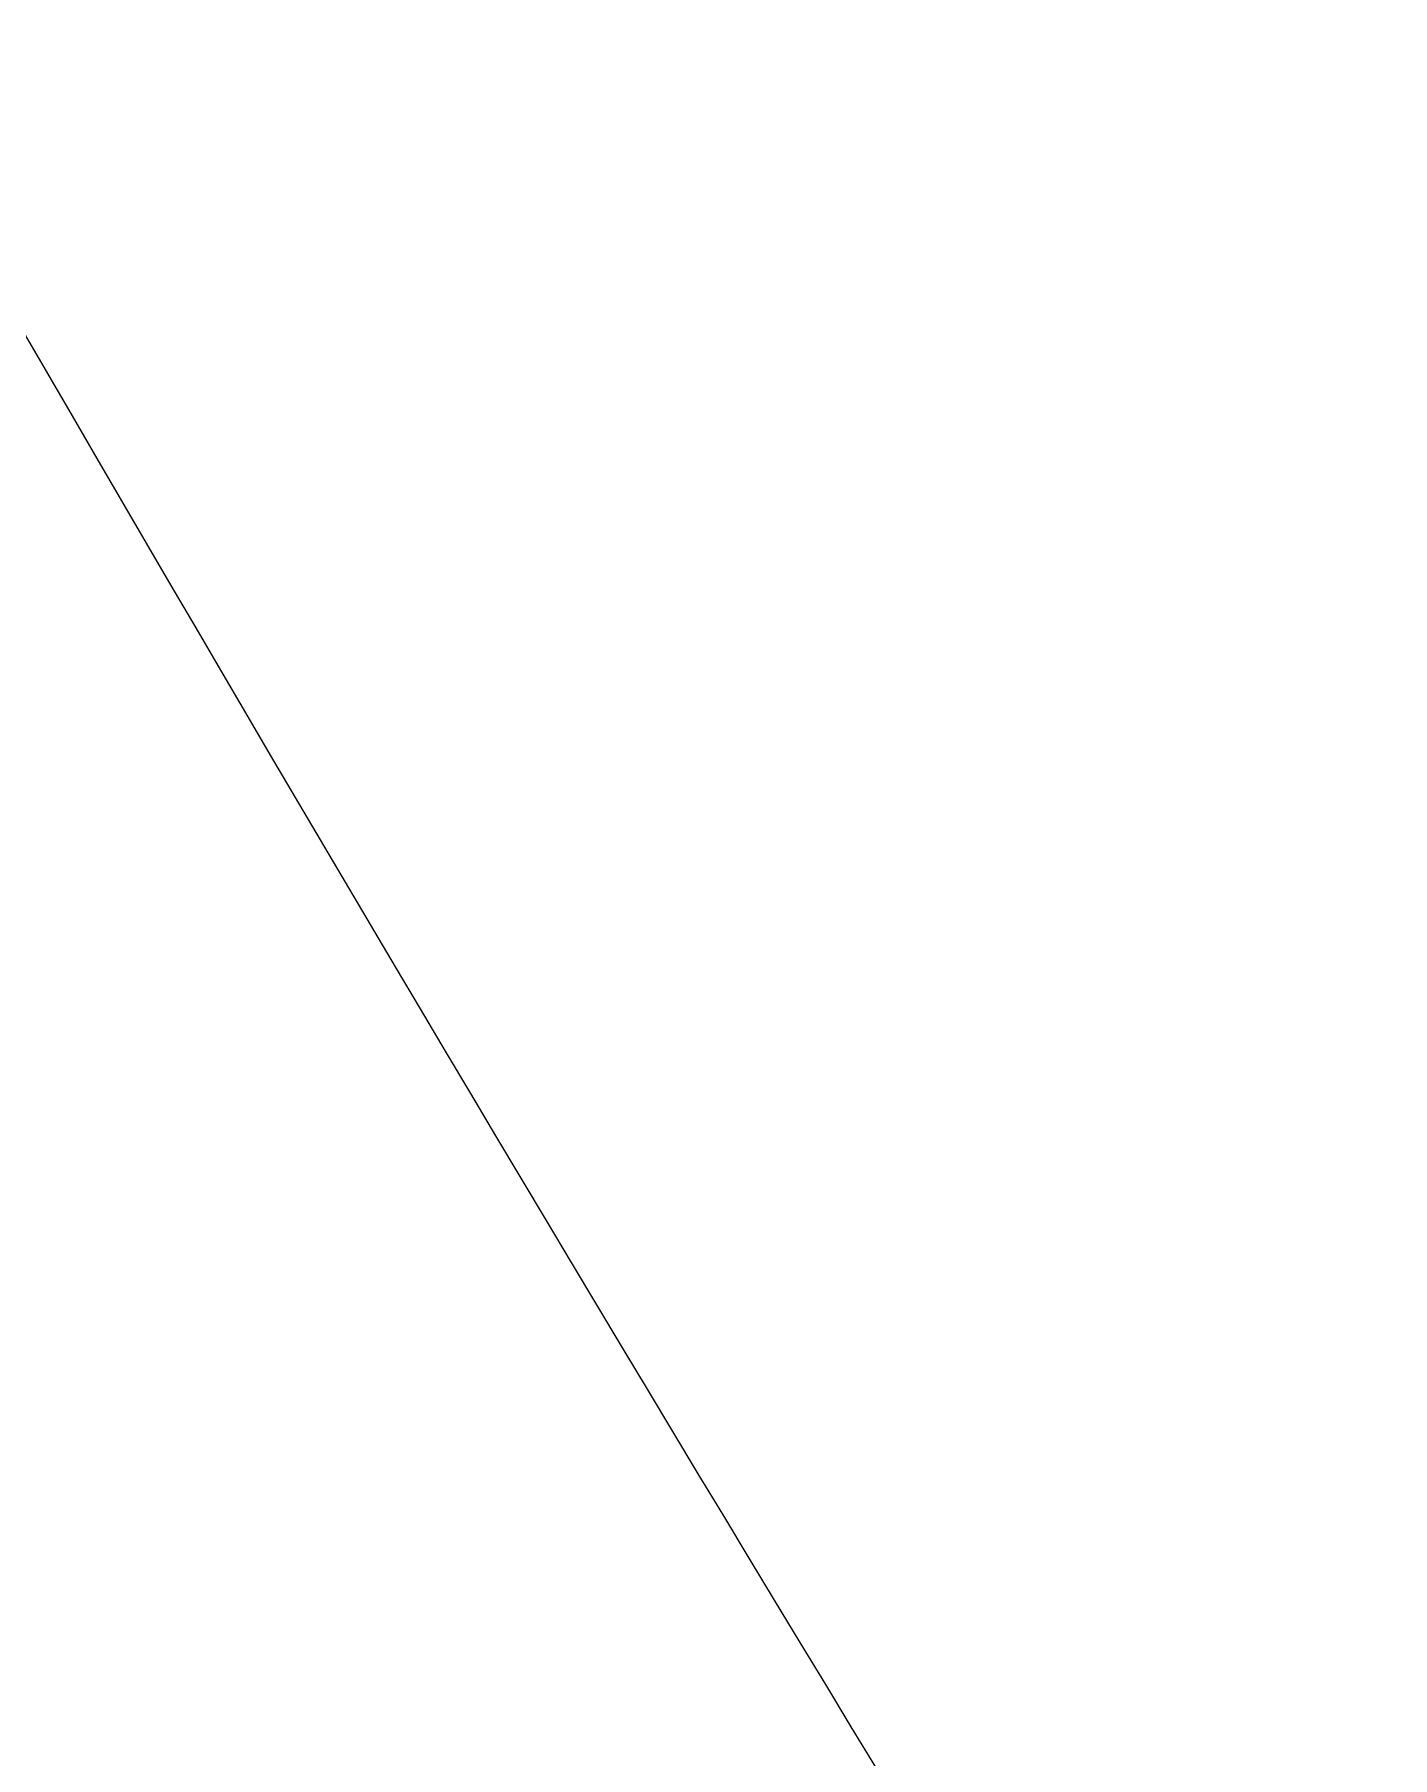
# Model space of a CAD drawing. Extents: x -864 to 2539, y -2536 to -44.
# Drawn here: x 592.683 to 595.044, y -650.103 to -647.108 of the extents above; entities that cross this region are included whole.
import ezdxf

# ---------------------------------------------------------------- set-up
doc = ezdxf.new("R2010")
doc.units = 0
doc.header["$MEASUREMENT"] = 0
doc.layers.add('Layer 1', color=7, linetype='Continuous', lineweight=0)

msp = doc.modelspace()

# ---------------------------------------------------------------- linework, layer by layer
at = {"layer": 'Layer 1'}
for points, knots in [([(978.1801, -956.615), (976.9801, -952.275), (974.89, -948.625), (971.9301, -945.715), (967.1901, -941.0651), (957.91, -935.0551), (943.5701, -927.3251), (930.41, -920.235), (918.0601, -912.845), (906.8201, -905.3351), (940.4401, -868.0651), (957.4801, -817.3051), (957.4801, -754.405), (957.4801, -712.345), (949.6801, -675.1849), (934.29, -643.955), (918.86, -612.635), (895.8101, -588.145), (865.7701, -571.145), (835.78, -554.1849), (799.42, -545.5851), (757.6801, -545.5851), (726.9301, -545.5851), (699.0701, -550.465), (674.87, -560.0851), (650.63, -569.725), (629.7701, -583.845), (612.87, -602.035), (595.9701, -620.205), (582.9, -642.535), (574.0001, -668.405), (565.13, -694.1949), (560.63, -722.955), (560.63, -753.855), (560.63, -784.205), (564.9401, -812.6749), (573.4501, -838.475), (581.9801, -864.345), (594.86, -886.995), (611.7501, -905.795), (628.65, -924.635), (649.84, -939.265), (674.7301, -949.265), (699.5701, -959.255), (728.03, -964.3251), (759.3301, -964.3251), (797.42, -964.3251), (830.12, -957.625), (856.54, -944.4149), (870.34, -954.3051), (883.2401, -963.105), (894.9, -970.5751), (906.85, -978.245), (917.4301, -984.1749), (926.34, -988.225), (935.41, -992.3351), (943.28, -994.4149), (949.7301, -994.4149), (957.88, -994.4149), (964.91, -991.3051), (970.64, -985.145), (970.6801, -985.105), (970.7201, -985.0551), (970.7601, -985.015), (976.4701, -978.8251), (979.37, -972.475), (979.37, -966.155), (979.37, -962.6749), (978.9701, -959.495), (978.1801, -956.615)], [0, 0, 0, 0, 1, 1, 1, 2, 2, 2, 3, 3, 3, 4, 4, 4, 5, 5, 5, 6, 6, 6, 7, 7, 7, 8, 8, 8, 9, 9, 9, 10, 10, 10, 11, 11, 11, 12, 12, 12, 13, 13, 13, 14, 14, 14, 15, 15, 15, 16, 16, 16, 17, 17, 17, 18, 18, 18, 19, 19, 19, 20, 20, 20, 21, 21, 21, 22, 22, 22, 23, 23, 23, 23]), ([(611.9456, -632.1948), (615.8965, -642.7481), (623.0558, -649.5493), (630.361, -657.7429), (639.3897, -667.8455), (645.1569, -679.9236), (651.7197, -691.6436), (651.7219, -691.752), (651.7255, -691.8607), (651.7278, -691.9691), (651.7123, -692.0182), (651.6956, -692.0658), (651.6801, -692.115), (649.6734, -698.4543), (648.0186, -705.103), (646.7023, -712.0235), (639.3801, -692.5016), (632.5598, -672.8518), (615.2998, -659.4532), (611.3622, -656.3906), (606.9473, -654.2161), (602.3732, -652.8903), (602.3203, -652.7711), (602.2672, -652.6518), (602.1877, -652.5323), (599.031, -647.6836), (595.379, -642.2316), (592.6918, -636.4598), (596.8752, -629.0925), (601.4926, -622.1448), (606.5436, -615.6508), (608.1504, -621.2327), (609.9115, -626.7601), (611.9456, -632.1948)], [0, 0, 0, 0, 1, 1, 1, 2, 2, 2, 3, 3, 3, 4, 4, 4, 5, 5, 5, 6, 6, 6, 7, 7, 7, 8, 8, 8, 9, 9, 9, 10, 10, 10, 11, 11, 11, 11]), ([(589.6417, -642.0405), (591.2473, -645.2469), (593.0645, -648.3988), (595.0018, -651.5116), (591.5566, -651.2094), (588.1093, -651.3941), (584.7728, -652.0555), (586.3129, -648.6406), (587.9362, -645.3018), (589.6417, -642.0405)], [0, 0, 0, 0, 1, 1, 1, 2, 2, 2, 3, 3, 3, 3])]:
    msp.add_open_spline(points, degree=3, knots=knots, dxfattribs=at)

doc.saveas('drawing.dxf')
